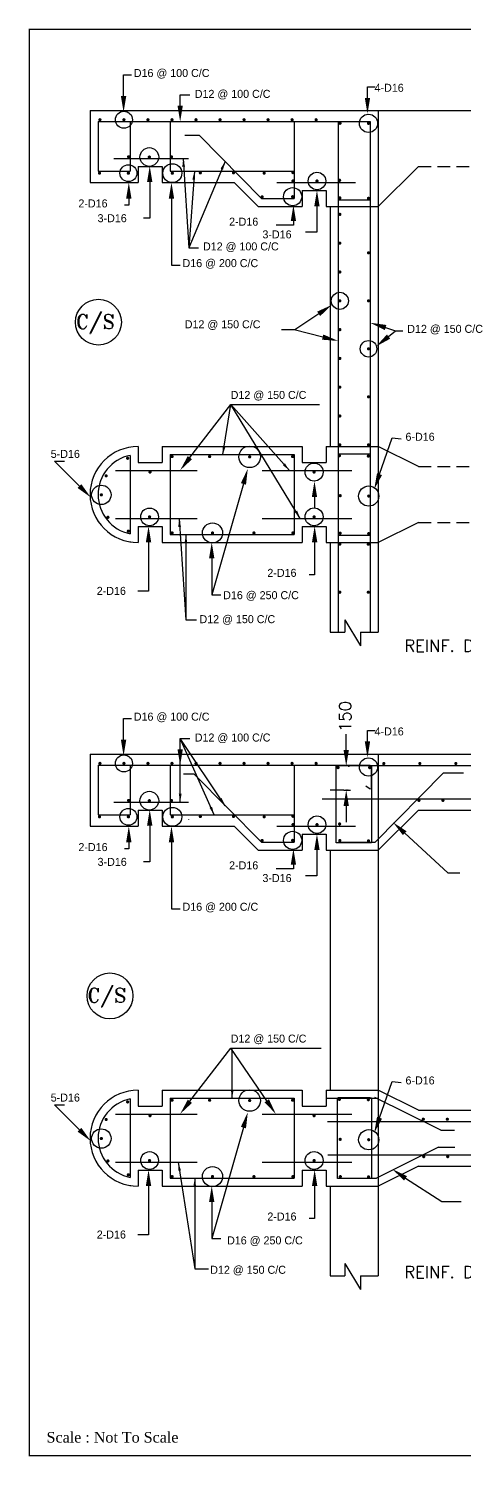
# Model space of a CAD drawing. Extents: x -377620 to 406987, y -326460 to -226264.
# Drawn here: x 148226 to 161290, y -272226 to -229398 of the extents above; entities that cross this region are included whole.
import ezdxf
from ezdxf.enums import TextEntityAlignment as Align

# ---------------------------------------------------------------- set-up
doc = ezdxf.new("R2010")
doc.units = 0
doc.header["$LTSCALE"] = 300
doc.header["$MEASUREMENT"] = 0
doc.linetypes.add('DASHED2', pattern=[9.525, 6.35, -3.175])
doc.layers.add('LINE', color=7, linetype='CONTINUOUS')
doc.styles.add('BIG', font='ROMANT.SHX')
doc.dimstyles.new('3', dxfattribs={"dimtxt": 225, "dimasz": 350, "dimexe": 100, "dimexo": 25, "dimgap": 9, "dimtad": 0, "dimdec": 0, "dimzin": 0, "dimdsep": 46, "dimtxsty": 'Standard', "dimcen": 0, "dimclrd": 5, "dimclre": 6, "dimclrt": 256, "dimadec": 0, "dimazin": 0, "dimtfac": 1, "dimtdec": 0, "dimtofl": 0, "dimtmove": 2, "dimatfit": 3, "dimfxl": 1, "dimtolj": 1, "dimtzin": 0, "dimarcsym": 0})

msp = doc.modelspace()

# ---------------------------------------------------------------- linework, layer by layer
at = {"layer": 'LINE', "color": 7}
for p, q in [((151073.1931, -231423.3908), (151073.1931, -230781.8628)), ((151073.1931, -230781.8628), (151308.17, -230781.8628)), ((158383.5908, -231147.0115), (158618.5677, -231147.0115)), ((158383.5908, -231475.5547), (158383.5908, -231147.0115)), ((152770.2495, -231381.7498), (153057.4439, -231381.7498)), ((152770.2495, -231710.2931), (152770.2495, -231381.7498)), ((150069.2721, -231854.336), (150069.2721, -234014.336)), ((150069.2721, -231854.336), (158751.8748, -231854.336)), ((158709.2721, -231854.336), (158709.2721, -247500.2118)), ((158751.8748, -231854.336), (179177.4268, -231854.336)), ((150309.2721, -232190.336), (150309.2721, -233678.336)), ((150309.2721, -232190.336), (158469.2721, -232190.336)), ((151269.2721, -232190.336), (151269.2721, -233678.336)), ((152469.2721, -232190.336), (152469.2721, -233678.336)), ((156189.2721, -232190.336), (156189.2721, -234494.336)), ((157509.2721, -232190.336), (157509.2721, -247500.2118)), ((158469.2721, -232190.336), (158469.2721, -247500.2118)), ((153348.0361, -232602.9451), (152914.1203, -232602.9451)), ((155208.6833, -234494.336), (153348.0361, -232602.9451)), ((150780.1989, -233294.336), (153020.6031, -233294.336)), ((150309.2721, -233678.336), (151269.2721, -233678.336)), ((151509.2721, -233534.336), (151509.2721, -234014.336)), ((151509.2721, -233534.336), (152229.2721, -233534.336)), ((152229.2721, -233534.336), (152229.2721, -234014.336)), ((152469.2721, -233678.336), (156189.2721, -233678.336)), ((158709.2721, -234734.336), (159909.2721, -233534.336)), ((150069.2721, -234014.336), (151509.2721, -234014.336)), ((150069.2721, -234014.336), (151509.2721, -234014.336)), ((151856.4499, -234000.4776), (151856.4499, -235085.4002)), ((152229.2721, -234014.336), (154389.2721, -234014.336)), ((152229.2721, -234014.336), (154389.2721, -234014.336)), ((155109.2721, -234734.336), (154389.2721, -234014.336)), ((155665.7361, -234014.336), (158026.0342, -234014.336)), ((156429.2721, -234254.336), (156429.2721, -234734.336)), ((156429.2721, -234254.336), (156549.2721, -234254.336)), ((156429.2721, -234254.336), (157149.2721, -234254.336)), ((157149.2721, -234254.336), (157149.2721, -234734.336)), ((151229.8444, -234694.1695), (151099.3017, -234694.1695)), ((151229.8444, -234496.0363), (151229.8444, -234694.1695)), ((152509.164, -234496.0363), (152509.164, -236493.8305)), ((155208.6833, -234494.336), (156189.2721, -234494.336)), ((157509.2721, -234535.0416), (158469.2721, -234535.0416)), ((151856.4499, -235085.4002), (151673.6899, -235085.4002)), ((155109.2721, -234734.336), (156429.2721, -234734.336)), ((156869.2941, -234730.7747), (156869.2941, -235502.7128)), ((157149.2721, -234734.336), (158709.2721, -234734.336)), ((157269.2721, -234734.336), (157269.2721, -241934.336)), ((156164.3627, -235294.0564), (155642.1917, -235294.0564)), ((156164.3627, -235174.1695), (156164.3627, -235294.0564)), ((156869.2941, -235502.7128), (156529.8827, -235502.7128)), ((153031.3353, -235972.1896), (153318.5295, -235972.1896)), ((152509.164, -236493.8305), (152770.2495, -236493.8305)), ((156921.5674, -237954.6936), (156210.4963, -238438.3354)), ((156210.4963, -238438.3354), (155809.7425, -238438.3354)), ((157041.3564, -238651.7269), (156186.9227, -238438.3354)), ((158926.9267, -238365.0875), (159227.9364, -238461.8853)), ((159016.7409, -238637.2399), (159227.9364, -238461.8853)), ((159227.9364, -238461.8853), (159440.1003, -238461.8853)), ((153060.7981, -242267.9055), (154283.7454, -240675.3258)), ((154283.7454, -240675.3258), (156942.2046, -240675.3258)), ((151509.2721, -241934.336), (151509.2721, -242414.336)), ((152229.2721, -241934.336), (156429.2721, -241934.336)), ((152229.2721, -241934.336), (152229.2721, -242414.336)), ((156429.2721, -241934.336), (156429.2721, -242414.336)), ((157149.2721, -241934.336), (158709.2721, -241934.336)), ((157149.2721, -241934.336), (157149.2721, -242414.336)), ((159909.2721, -242534.336), (158709.2721, -241934.336)), ((158745.1546, -242763.3886), (159127.264, -241675.4831)), ((159127.264, -241675.4831), (159397.8516, -241702.5144)), ((149750.0532, -243120.3088), (149007.2863, -242378.2964)), ((149007.2863, -242378.2964), (149304.9327, -242378.2964)), ((151269.2721, -242198.5809), (151269.2721, -244550.0911)), ((152469.2721, -242174.336), (156189.2721, -242174.336)), ((152469.2721, -242174.336), (152469.2721, -244574.336)), ((156189.2721, -242174.336), (156189.2721, -244574.336)), ((157509.2721, -242153.8602), (158469.2721, -242153.8602)), ((150833.701, -242654.336), (153281.0595, -242654.336)), ((151509.2721, -242414.336), (152229.2721, -242414.336)), ((155222.765, -242654.336), (157912.8365, -242654.336)), ((156429.2721, -242414.336), (157149.2721, -242414.336)), ((156429.2721, -242414.336), (156549.2721, -242414.336)), ((154665.8718, -243056.0426), (153715.5113, -246378.9258)), ((156795.5653, -243450.2025), (156795.5653, -243787.8359)), ((150833.701, -244094.336), (153281.0595, -244094.336)), ((155222.765, -244094.336), (157912.8365, -244094.336)), ((151509.2721, -244334.336), (151509.2721, -244814.336)), ((151509.2721, -244334.336), (152229.2721, -244334.336)), ((152229.2721, -244334.336), (152229.2721, -244814.336)), ((156429.2721, -244334.336), (156429.2721, -244814.336)), ((156429.2721, -244334.336), (157149.2721, -244334.336)), ((156429.2721, -244334.336), (156549.2721, -244334.336)), ((157149.2721, -244334.336), (157149.2721, -244814.336)), ((159909.2721, -244214.336), (158709.2721, -244814.336)), ((151269.2721, -244794.1951), (151269.2721, -244814.336)), ((151821.3978, -244804.5486), (151821.3978, -246270.8006)), ((152229.2721, -244814.336), (156429.2721, -244814.336)), ((152469.2721, -244574.336), (156189.2721, -244574.336)), ((156800.2102, -244804.5486), (156800.2102, -245784.2375)), ((157149.2721, -244814.336), (158709.2721, -244814.336)), ((157269.2721, -244814.336), (157269.2721, -247500.2118)), ((157509.2721, -244589.3938), (158469.2721, -244589.3938)), ((153715.5113, -245291.1114), (153715.5113, -246378.9258)), ((156800.2102, -245784.2375), (156637.8576, -245784.2375)), ((151821.3978, -246270.8006), (151496.6926, -246270.8006)), ((153715.5113, -246378.9258), (153986.099, -246378.9258)), ((157269.2721, -247500.2118), (157707.1537, -247500.2118)), ((157707.1537, -247133.7125), (157707.1537, -247500.2118)), ((157707.1537, -247133.7125), (158172.5453, -247908.5772)), ((158172.5453, -247500.2118), (158172.5453, -247908.5772)), ((158172.5453, -247500.2118), (158709.2721, -247500.2118)), ((151073.1931, -250729.4007), (151073.1931, -250087.8727)), ((151073.1931, -250087.8727), (151308.17, -250087.8727)), ((158383.5908, -250453.0214), (158618.5677, -250453.0214)), ((158383.5908, -250781.5647), (158383.5908, -250453.0214)), ((152770.2495, -251016.3031), (152770.2495, -250687.7598)), ((152770.2495, -250687.7598), (153057.4439, -250687.7598)), ((157747.6038, -251037.6047), (157747.6038, -250557.6047)), ((150069.2721, -251160.3459), (158751.8748, -251160.3459)), ((150069.2721, -251160.3459), (150069.2721, -253320.3459)), ((158709.2721, -251160.3459), (158709.2721, -266806.2218)), ((158751.8748, -251160.3459), (179177.4268, -251160.3459)), ((150309.2721, -251496.3459), (150309.2721, -252984.3459)), ((150309.2721, -251496.3459), (158469.2721, -251496.3459)), ((151269.2721, -251496.3459), (151269.2721, -252984.3459)), ((152469.2721, -251496.3459), (152469.2721, -252984.3459)), ((153185.6827, -251765.6983), (152865.5431, -251765.6983)), ((155208.6833, -253800.3459), (153185.6827, -251765.6983)), ((156189.2721, -251496.3459), (156189.2721, -253800.3459)), ((157800.7739, -251502.1876), (179177.4268, -251496.3459)), ((158500.7937, -252225.6752), (158500.7937, -251502.1876)), ((158609.8608, -253800.3459), (160663.6986, -251721.125)), ((160663.6986, -251721.125), (161262.3746, -251721.125)), ((157674.3256, -252237.6047), (157267.6038, -252237.6047)), ((157674.3256, -252237.6047), (157875.7159, -252237.6047)), ((158469.2721, -252216.3459), (158336.2043, -252124.0921)), ((150780.1989, -252600.3459), (153020.6031, -252600.3459)), ((157030.1697, -252504.3459), (180777.7739, -252504.3459)), ((150309.2721, -252984.3459), (151269.2721, -252984.3459)), ((151509.2721, -252840.3459), (152229.2721, -252840.3459)), ((151509.2721, -252840.3459), (151509.2721, -253320.3459)), ((152229.2721, -252840.3459), (152229.2721, -253320.3459)), ((152469.2721, -252984.3459), (156189.2721, -252984.3459)), ((153020.8201, -253111.7802), (153020.8201, -253120.7331)), ((157747.6038, -252717.6047), (157747.6038, -253197.6047)), ((158709.2721, -254040.3459), (159909.2721, -252840.3459)), ((159909.2721, -252840.3459), (178005.2721, -252840.3459)), ((150069.2721, -253320.3459), (151509.2721, -253320.3459)), ((150069.2721, -253320.3459), (151509.2721, -253320.3459)), ((151856.4499, -253306.4875), (151856.4499, -254391.4101)), ((152229.2721, -253320.3459), (154389.2721, -253320.3459)), ((152229.2721, -253320.3459), (154389.2721, -253320.3459)), ((155109.2721, -254040.3459), (154389.2721, -253320.3459)), ((155665.7361, -253320.3459), (158026.0342, -253320.3459)), ((159500.8841, -253530.9732), (160795.4349, -254722.7789)), ((151229.8444, -253802.0463), (151229.8444, -254000.1795)), ((152509.164, -253802.0463), (152509.164, -255799.8405)), ((155208.6833, -253800.3459), (156189.2721, -253800.3459)), ((156429.2721, -253560.3459), (157149.2721, -253560.3459)), ((156429.2721, -253560.3459), (156549.2721, -253560.3459)), ((156429.2721, -253560.3459), (156429.2721, -254040.3459)), ((157149.2721, -253560.3459), (157149.2721, -254040.3459)), ((157509.2721, -253800.3459), (158609.8608, -253800.3459)), ((151229.8444, -254000.1795), (151099.3017, -254000.1795)), ((151856.4499, -254391.4101), (151673.6899, -254391.4101)), ((155109.2721, -254040.3459), (156429.2721, -254040.3459)), ((156869.2941, -254036.7847), (156869.2941, -254808.7228)), ((157149.2721, -254040.3459), (158709.2721, -254040.3459)), ((157269.2721, -254040.3459), (157269.2721, -261240.3459)), ((156164.3627, -254600.0663), (155642.1917, -254600.0663)), ((156164.3627, -254480.1795), (156164.3627, -254600.0663)), ((156869.2941, -254808.7228), (156529.8827, -254808.7228)), ((160795.4349, -254722.7789), (161150.8184, -254722.7789)), ((152509.164, -255799.8405), (152770.2495, -255799.8405)), ((153060.7981, -261573.9155), (154283.7454, -259981.3358)), ((155365.2532, -261558.7333), (154283.7454, -259981.3358)), ((154283.7454, -259981.3358), (156995.6402, -259981.3358)), ((151509.2721, -261240.3459), (151509.2721, -261720.3459)), ((152229.2721, -261240.3459), (156429.2721, -261240.3459)), ((152229.2721, -261240.3459), (152229.2721, -261720.3459)), ((156429.2721, -261240.3459), (156429.2721, -261720.3459)), ((157149.2721, -261240.3459), (158709.2721, -261240.3459)), ((157149.2721, -261240.3459), (157149.2721, -261720.3459)), ((159909.2721, -261840.3459), (158709.2721, -261240.3459)), ((158745.1546, -262069.3985), (159127.264, -260981.493)), ((159127.264, -260981.493), (159397.8516, -261008.5243)), ((151269.2721, -261504.5908), (151269.2721, -263856.101)), ((152469.2721, -261480.3459), (156189.2721, -261480.3459)), ((152469.2721, -261480.3459), (152469.2721, -263880.3459)), ((156189.2721, -261480.3459), (156189.2721, -263880.3459)), ((157149.2721, -261480.3459), (158709.2721, -261480.3459)), ((157509.2721, -261459.8702), (158469.2721, -261459.8702)), ((160581.1056, -262444.5908), (158601.9408, -261455.0084)), ((149750.0532, -262426.3187), (149007.2863, -261684.3063)), ((149007.2863, -261684.3063), (149304.9327, -261684.3063)), ((150833.701, -261960.3459), (153281.0595, -261960.3459)), ((151509.2721, -261720.3459), (152229.2721, -261720.3459)), ((155222.765, -261960.3459), (157912.8365, -261960.3459)), ((156429.2721, -261720.3459), (157149.2721, -261720.3459)), ((156429.2721, -261720.3459), (156549.2721, -261720.3459)), ((159909.2721, -261840.3459), (178005.2721, -261840.3459)), ((154665.8718, -262362.0525), (153715.5113, -265684.9357)), ((157185.0379, -262176.3459), (180226.628, -262176.3459)), ((160581.1056, -262444.5908), (160995.0388, -262444.5908)), ((160514.4472, -262949.4302), (158652.6158, -263880.3459)), ((160514.4472, -262949.4302), (161004.3199, -262949.4302)), ((157197.2192, -263184.3459), (180232.8432, -263184.3459)), ((150833.701, -263400.3459), (153281.0595, -263400.3459)), ((151509.2721, -263640.3459), (152229.2721, -263640.3459)), ((151509.2721, -263640.3459), (151509.2721, -264120.3459)), ((152229.2721, -263640.3459), (152229.2721, -264120.3459)), ((155222.765, -263400.3459), (157912.8365, -263400.3459)), ((156429.2721, -263640.3459), (157149.2721, -263640.3459)), ((156429.2721, -263640.3459), (156549.2721, -263640.3459)), ((156429.2721, -263640.3459), (156429.2721, -264120.3459)), ((157149.2721, -263640.3459), (157149.2721, -264120.3459)), ((159909.2721, -263520.3459), (158709.2721, -264120.3459)), ((159909.2721, -263520.3459), (178005.2721, -263520.3459)), ((151269.2721, -264100.2051), (151269.2721, -264120.3459)), ((151821.3978, -264110.5585), (151821.3978, -265576.8105)), ((152229.2721, -264120.3459), (156429.2721, -264120.3459)), ((152469.2721, -263880.3459), (156189.2721, -263880.3459)), ((156800.2102, -264110.5585), (156800.2102, -265090.2474)), ((157149.2721, -264120.3459), (158709.2721, -264120.3459)), ((157269.2721, -264120.3459), (157269.2721, -266806.2218)), ((157509.2721, -263880.3459), (158652.6158, -263880.3459)), ((159526.0869, -263883.7396), (160608.9409, -264581.8482)), ((153715.5113, -264597.1214), (153715.5113, -265684.9357)), ((160608.9409, -264581.8482), (161192.2184, -264581.8482)), ((156800.2102, -265090.2474), (156637.8576, -265090.2474)), ((151821.3978, -265576.8105), (151496.6926, -265576.8105)), ((153715.5113, -265684.9357), (153986.099, -265684.9357)), ((157269.2721, -266806.2218), (157707.1537, -266806.2218)), ((157707.1537, -266439.7225), (158172.5453, -267214.5872)), ((157707.1537, -266439.7225), (157707.1537, -266806.2218)), ((158172.5453, -266806.2218), (158709.2721, -266806.2218)), ((158172.5453, -266806.2218), (158172.5453, -267214.5872))]:
    msp.add_line(p, q, dxfattribs=at)
at = {"layer": 'LINE', "color": 7, "linetype": 'DASHED2', "ltscale": 0.2}
for p, q in [((159909.2721, -233534.336), (178005.2721, -233534.336)), ((159909.2721, -242534.336), (178005.2721, -242534.336)), ((159909.2721, -244214.336), (178005.2721, -244214.336))]:
    msp.add_line(p, q, dxfattribs=at)
at = {"layer": 'LINE', "color": 7, "lineweight": 40, "const_width": 42.8247}
msp.add_lwpolyline([(148247, -272204.82), (208752.2, -272204.82), (208752.2, -229419), (148247, -229419)], close=True, dxfattribs=at)
at = {"layer": 'LINE', "color": 7, "const_width": 48}
for points in [[(150340.3862, -232132.9723, 1), (150388.3862, -232132.9723, 1)], [(151060.3862, -232132.9723, 1), (151108.3862, -232132.9723, 1)], [(151780.3862, -232132.9723, 1), (151828.3862, -232132.9723, 1)], [(152500.3862, -232132.9723, 1), (152548.3862, -232132.9723, 1)], [(153220.3862, -232132.9723, 1), (153268.3862, -232132.9723, 1)], [(153940.3862, -232132.9723, 1), (153988.3862, -232132.9723, 1)], [(154660.3862, -232132.9723, 1), (154708.3862, -232132.9723, 1)], [(155380.3862, -232132.9723, 1), (155428.3862, -232132.9723, 1)], [(156100.3862, -232132.9723, 1), (156148.3862, -232132.9723, 1)], [(156820.3862, -232132.9723, 1), (156868.3862, -232132.9723, 1)], [(157537.2691, -232239.2629, 1), (157585.2691, -232239.2629, 1)], [(158391.0677, -232239.2629, 1), (158439.0677, -232239.2629, 1)], [(151200.3205, -233244.297, 1), (151248.3205, -233244.297, 1)], [(151821.3843, -233251.1149, 1), (151869.3843, -233251.1149, 1)], [(152483.3971, -233244.297, 1), (152531.3971, -233244.297, 1)], [(150326.7364, -233735.189, 1), (150374.7364, -233735.189, 1)], [(151193.4956, -233735.189, 1), (151241.4956, -233735.189, 1)], [(152510.6964, -233735.189, 1), (152558.6964, -233735.189, 1)], [(153349.4189, -233726.6448, 1), (153397.4189, -233726.6448, 1)], [(154345.0255, -233726.6448, 1), (154393.0255, -233726.6448, 1)], [(155261.6331, -233734.6376, 1), (155309.6331, -233734.6376, 1)], [(156125.7297, -233718.6521, 1), (156173.7297, -233718.6521, 1)], [(156128.1957, -233969.9495, 1), (156176.1957, -233969.9495, 1)], [(156846.8148, -233969.9495, 1), (156894.8148, -233969.9495, 1)], [(157524.3702, -233949.4384, 1), (157572.3702, -233949.4384, 1)], [(155200.5002, -234445.6301, 1), (155248.5002, -234445.6301, 1)], [(156115.8364, -234442.3642, 1), (156163.8364, -234442.3642, 1)], [(157532.238, -234478.0086, 1), (157580.238, -234478.0086, 1)], [(158391.35, -234489.3345, 1), (158439.35, -234489.3345, 1)], [(157532.238, -234971.4793, 1), (157580.238, -234971.4793, 1)], [(157532.238, -235835.4793, 1), (157580.238, -235835.4793, 1)], [(158391.35, -236123.4793, 1), (158439.35, -236123.4793, 1)], [(157532.238, -236699.4793, 1), (157580.238, -236699.4793, 1)], [(157532.238, -237563.4793, 1), (157580.238, -237563.4793, 1)], [(158391.35, -237563.4793, 1), (158439.35, -237563.4793, 1)], [(157532.238, -238427.4793, 1), (157580.238, -238427.4793, 1)], [(158391.35, -239003.4793, 1), (158439.35, -239003.4793, 1)], [(157532.238, -239291.4793, 1), (157580.238, -239291.4793, 1)], [(157532.238, -240155.4793, 1), (157580.238, -240155.4793, 1)], [(158391.35, -240443.4793, 1), (158439.35, -240443.4793, 1)], [(157532.238, -241019.4793, 1), (157580.238, -241019.4793, 1)], [(157532.238, -241883.4793, 1), (157580.238, -241883.4793, 1)], [(158391.35, -241883.4793, 1), (158439.35, -241883.4793, 1)], [(151171.1601, -242286.6449, 1), (151219.1601, -242286.6449, 1)], [(152502.7748, -242235.5744, 1), (152550.7748, -242235.5744, 1)], [(153627.6877, -242235.5744, 1), (153675.6877, -242235.5744, 1)], [(154828.8655, -242245.0981, 1), (154876.8655, -242245.0981, 1)], [(156115.8422, -242235.5744, 1), (156163.8422, -242235.5744, 1)], [(157517.6407, -242210.9829, 1), (157565.6407, -242210.9829, 1)], [(158385.7354, -242220.9144, 1), (158433.7354, -242220.9144, 1)], [(150528.33, -242814.8874, 1), (150576.33, -242814.8874, 1)], [(151841.5383, -242699.9534, 1), (151889.5383, -242699.9534, 1)], [(156759.5862, -242700.1223, 1), (156807.5862, -242700.1223, 1)], [(150383.1748, -243384.5609, 1), (150431.1748, -243384.5609, 1)], [(157542.0942, -243408.5497, 1), (157590.0942, -243408.5497, 1)], [(158397.9622, -243420.7639, 1), (158445.9622, -243420.7639, 1)], [(150580.171, -244057.8112, 1), (150628.171, -244057.8112, 1)], [(151828.8404, -244044.5708, 1), (151876.8404, -244044.5708, 1)], [(156759.5862, -244043.6915, 1), (156807.5862, -244043.6915, 1)], [(151191.8964, -244472.119, 1), (151239.8964, -244472.119, 1)], [(152504.6441, -244526.9973, 1), (152552.6441, -244526.9973, 1)], [(153714.5453, -244526.9973, 1), (153762.5453, -244526.9973, 1)], [(154957.5946, -244526.9973, 1), (155005.5946, -244526.9973, 1)], [(156126.0607, -244526.9973, 1), (156174.0607, -244526.9973, 1)], [(157542.0942, -244535.1135, 1), (157590.0942, -244535.1135, 1)], [(158397.9622, -244547.3278, 1), (158445.9622, -244547.3278, 1)], [(157532.238, -244864.9099, 1), (157580.238, -244864.9099, 1)], [(158385.1716, -244864.9099, 1), (158433.1716, -244864.9099, 1)], [(157532.238, -246304.9099, 1), (157580.238, -246304.9099, 1)], [(158385.1716, -246304.9099, 1), (158433.1716, -246304.9099, 1)], [(150340.3862, -251438.9822, 1), (150388.3862, -251438.9822, 1)], [(151060.3862, -251438.9822, 1), (151108.3862, -251438.9822, 1)], [(151780.3862, -251438.9822, 1), (151828.3862, -251438.9822, 1)], [(152500.3862, -251438.9822, 1), (152548.3862, -251438.9822, 1)], [(153220.3862, -251438.9822, 1), (153268.3862, -251438.9822, 1)], [(153940.3862, -251438.9822, 1), (153988.3862, -251438.9822, 1)], [(154660.3862, -251438.9822, 1), (154708.3862, -251438.9822, 1)], [(155380.3862, -251438.9822, 1), (155428.3862, -251438.9822, 1)], [(156100.3862, -251438.9822, 1), (156148.3862, -251438.9822, 1)], [(156820.3862, -251438.9822, 1), (156868.3862, -251438.9822, 1)], [(158848.7457, -251443.7224, 1), (158896.7457, -251443.7224, 1)], [(159928.7457, -251443.7224, 1), (159976.7457, -251443.7224, 1)], [(161008.7457, -251443.7224, 1), (161056.7457, -251443.7224, 1)], [(157476.9928, -251564.1232, 1), (157524.9928, -251564.1232, 1)], [(158425.9026, -251564.1232, 1), (158473.9026, -251564.1232, 1)], [(151200.3205, -252550.3069, 1), (151248.3205, -252550.3069, 1)], [(151821.3843, -252557.1248, 1), (151869.3843, -252557.1248, 1)], [(152483.3971, -252550.3069, 1), (152531.3971, -252550.3069, 1)], [(159901.9335, -252547.1433, 1), (159949.9335, -252547.1433, 1)], [(160621.9335, -252547.1433, 1), (160669.9335, -252547.1433, 1)], [(150326.7364, -253041.1989, 1), (150374.7364, -253041.1989, 1)], [(151193.4956, -253041.1989, 1), (151241.4956, -253041.1989, 1)], [(152510.6964, -253041.1989, 1), (152558.6964, -253041.1989, 1)], [(153349.4189, -253032.6548, 1), (153397.4189, -253032.6548, 1)], [(154345.0255, -253032.6548, 1), (154393.0255, -253032.6548, 1)], [(155261.6331, -253040.6475, 1), (155309.6331, -253040.6475, 1)], [(156125.7297, -253024.662, 1), (156173.7297, -253024.662, 1)], [(156128.1957, -253275.9595, 1), (156176.1957, -253275.9595, 1)], [(156846.8148, -253275.9595, 1), (156894.8148, -253275.9595, 1)], [(157524.3702, -253255.4483, 1), (157572.3702, -253255.4483, 1)], [(155200.5002, -253751.64, 1), (155248.5002, -253751.64, 1)], [(156115.8364, -253748.3742, 1), (156163.8364, -253748.3742, 1)], [(157532.238, -253751.2617, 1), (157580.238, -253751.2617, 1)], [(158391.35, -253762.5876, 1), (158439.35, -253762.5876, 1)], [(151171.1601, -261592.6549, 1), (151219.1601, -261592.6549, 1)], [(152502.7748, -261541.5844, 1), (152550.7748, -261541.5844, 1)], [(153627.6877, -261541.5844, 1), (153675.6877, -261541.5844, 1)], [(154828.8655, -261551.108, 1), (154876.8655, -261551.108, 1)], [(156115.8422, -261541.5844, 1), (156163.8422, -261541.5844, 1)], [(157517.6407, -261516.9929, 1), (157565.6407, -261516.9929, 1)], [(158385.7354, -261526.9243, 1), (158433.7354, -261526.9243, 1)], [(150528.33, -262120.8974, 1), (150576.33, -262120.8974, 1)], [(151841.5383, -262005.9633, 1), (151889.5383, -262005.9633, 1)], [(156759.5862, -262006.1322, 1), (156807.5862, -262006.1322, 1)], [(160033.4127, -262111.1952, 1), (160081.4127, -262111.1952, 1)], [(160753.4127, -262111.1952, 1), (160801.4127, -262111.1952, 1)], [(150383.1748, -262690.5709, 1), (150431.1748, -262690.5709, 1)], [(157542.0942, -262714.5596, 1), (157590.0942, -262714.5596, 1)], [(158397.9622, -262726.7739, 1), (158445.9622, -262726.7739, 1)], [(150580.171, -263363.8211, 1), (150628.171, -263363.8211, 1)], [(151828.8404, -263350.5808, 1), (151876.8404, -263350.5808, 1)], [(156759.5862, -263349.7015, 1), (156807.5862, -263349.7015, 1)], [(160045.8999, -263233.9039, 1), (160093.8999, -263233.9039, 1)], [(160765.8999, -263233.9039, 1), (160813.8999, -263233.9039, 1)], [(151191.8964, -263778.129, 1), (151239.8964, -263778.129, 1)], [(152504.6441, -263833.0072, 1), (152552.6441, -263833.0072, 1)], [(153714.5453, -263833.0072, 1), (153762.5453, -263833.0072, 1)], [(154957.5946, -263833.0072, 1), (155005.5946, -263833.0072, 1)], [(156126.0607, -263833.0072, 1), (156174.0607, -263833.0072, 1)], [(157546.1752, -263832.9697, 1), (157594.1752, -263832.9697, 1)], [(158393.8812, -263841.107, 1), (158441.8812, -263841.107, 1)]]:
    msp.add_lwpolyline(points, format="xyb", close=True, dxfattribs=at)
at = {"layer": 'LINE', "color": 7}
for points in [[(157448.3057, -251502.1876), (158500.7937, -251502.1876), (158500.7937, -253817.3477), (157448.3057, -253817.3477)], [(157486.1689, -261464.9639), (158502.3635, -261464.9639), (158502.3635, -263888.6471), (157486.1689, -263888.6471)]]:
    msp.add_lwpolyline(points, close=True, dxfattribs=at)
for centre, radius in [((151084.3862, -232132.9723), 255.3545), ((158415.0677, -232239.2629), 274.0143), ((151845.3843, -233251.1149), 280.9358), ((151217.4956, -233735.189), 254.0856), ((152534.6964, -233735.189), 283.9918), ((156870.8148, -233969.9495), 263.4805), ((156139.8364, -234442.3642), 272.786), ((150319.5225, -238205.2848), 687.184), ((157556.238, -237563.4793), 257.2735), ((158415.35, -239003.4793), 246.8165), ((154852.8655, -242245.0981), 322.4185), ((156783.5862, -242700.1223), 270.455), ((150407.1748, -243384.5609), 291.1217), ((158421.9622, -243420.7639), 302.767), ((151852.8404, -244044.5708), 266.2038), ((156783.5862, -244043.6915), 269.5492), ((153738.5453, -244526.9973), 301.9611), ((151084.3862, -251438.9822), 255.3545), ((158415.0677, -251545.2729), 274.0143), ((151845.3843, -252557.1248), 280.9358), ((151217.4956, -253041.1989), 254.0856), ((152534.6964, -253041.1989), 283.9918), ((156870.8148, -253275.9595), 263.4805), ((156139.8364, -253748.3742), 272.786), ((150664.5343, -258412.2438), 687.184), ((154852.8655, -261551.108), 322.4185), ((150407.1748, -262690.5709), 291.1217), ((158421.9622, -262726.7739), 302.767), ((151852.8404, -263350.5808), 266.2038), ((156783.5862, -263349.7015), 269.5492), ((153738.5453, -263833.0072), 301.9611)]:
    msp.add_circle(centre, radius, dxfattribs=at)
for centre, radius, start, end in [((151509.2721, -243374.336), 1440, 90, 270), ((151509.2721, -243374.336), 1200, 101.53695903, 258.46304097), ((151509.2721, -262680.3459), 1440, 90, 270), ((151509.2721, -262680.3459), 1200, 101.53695903, 258.46304097)]:
    msp.add_arc(centre, radius, start, end, dxfattribs=at)
for p in [(157825.4735, -251517.6047), (157747.6038, -252237.6047), (157794.3256, -252237.6047)]:
    msp.add_point(p, dxfattribs=at)
for points in [[(151153.1931, -231423.3908), (150993.1931, -231423.3908), (151073.1931, -231903.3908)], [(158463.5908, -231475.5547), (158303.5908, -231475.5547), (158383.5908, -231955.5547)], [(152850.2495, -231710.2931), (152690.2495, -231710.2931), (152770.2495, -232190.2931)], [(151776.4499, -234000.4776), (151936.4499, -234000.4776), (151856.4499, -233520.4776)], [(151149.8444, -234496.0363), (151309.8444, -234496.0363), (151229.8444, -234016.0363)], [(152429.164, -234496.0363), (152589.164, -234496.0363), (152509.164, -234016.0363)], [(156789.2941, -234730.7747), (156949.2941, -234730.7747), (156869.2941, -234250.7747)], [(156084.3627, -235174.1695), (156244.3627, -235174.1695), (156164.3627, -234694.1695)], [(156876.5754, -237888.5444), (156966.5594, -238020.8429), (157318.4627, -237684.7415)], [(158903.0662, -238441.4463), (158950.7872, -238288.7286), (158468.7735, -238221.9244)], [(157060.7407, -238574.1109), (157021.9721, -238729.3429), (157507.0527, -238768.0327)], [(159066.0145, -238700.2646), (158967.4674, -238574.2152), (158638.5927, -238932.8814)], [(153124.2487, -242316.6295), (152997.3475, -242219.1816), (152768.4546, -242648.6091)], [(154588.9558, -243034.0442), (154742.7878, -243078.0409), (154797.8619, -242594.5465)], [(158820.6342, -242789.8996), (158669.675, -242736.8776), (158586.0887, -243216.2661)], [(149806.5929, -243063.7115), (149693.5134, -243176.9061), (150089.6368, -243459.5475)], [(156715.5653, -243450.2025), (156875.5653, -243450.2025), (156795.5653, -242970.2025)], [(151741.3978, -244804.5486), (151901.3978, -244804.5486), (151821.3978, -244324.5486)], [(156720.2102, -244804.5486), (156880.2102, -244804.5486), (156800.2102, -244324.5486)], [(153635.5113, -245291.1114), (153795.5113, -245291.1114), (153715.5113, -244811.1114)], [(151153.1931, -250729.4007), (150993.1931, -250729.4007), (151073.1931, -251209.4007)], [(158463.5908, -250781.5647), (158303.5908, -250781.5647), (158383.5908, -251261.5647)], [(152850.2495, -251016.3031), (152690.2495, -251016.3031), (152770.2495, -251496.3031)], [(157667.6038, -251037.6047), (157827.6038, -251037.6047), (157747.6038, -251517.6047)], [(157667.6038, -252717.6047), (157827.6038, -252717.6047), (157747.6038, -252237.6047)], [(151776.4499, -253306.4875), (151936.4499, -253306.4875), (151856.4499, -252826.4875)], [(151149.8444, -253802.0463), (151309.8444, -253802.0463), (151229.8444, -253322.0463)], [(152429.164, -253802.0463), (152589.164, -253802.0463), (152509.164, -253322.0463)], [(159446.6994, -253589.8291), (159555.0688, -253472.1173), (159147.7486, -253205.8651)], [(156789.2941, -254036.7847), (156949.2941, -254036.7847), (156869.2941, -253556.7847)], [(156084.3627, -254480.1795), (156244.3627, -254480.1795), (156164.3627, -254000.1795)], [(153124.2487, -261622.6394), (152997.3475, -261525.1915), (152768.4546, -261954.6191)], [(155431.2342, -261513.4949), (155299.2723, -261603.9717), (155636.6836, -261954.6191)], [(154588.9558, -262340.0542), (154742.7878, -262384.0509), (154797.8619, -261900.5564)], [(158820.6342, -262095.9095), (158669.675, -262042.8876), (158586.0887, -262522.276)], [(149806.5929, -262369.7215), (149693.5134, -262482.916), (150089.6368, -262765.5575)], [(151741.3978, -264110.5585), (151901.3978, -264110.5585), (151821.3978, -263630.5585)], [(156720.2102, -264110.5585), (156880.2102, -264110.5585), (156800.2102, -263630.5585)], [(159480.5813, -263949.5366), (159571.5924, -263817.9425), (159131.3047, -263610.7064)], [(153635.5113, -264597.1214), (153795.5113, -264597.1214), (153715.5113, -264117.1214)]]:
    msp.add_solid(points, dxfattribs=at)

# ---------------------------------------------------------------- texts
for s, p in [('D16 @ 100 C/C', (151379.6513, -230850.4866)), ('D12 @ 100 C/C', (153207.2508, -231476.4556)), (' 4-D16', (158507.2891, -231293.8814)), (' 2-D16 ', (149630.3776, -234762.7933)), (' 3-D16 ', (150204.7659, -235206.1879)), (' 2-D16 ', (154147.159, -235310.516)), (' 3-D16 ', (155145.8808, -235691.3976)), ('D12 @ 100 C/C', (153453.6097, -236051.673)), ('D16 @ 200 C/C', (152839.501, -236553.2188)), ('D12 @ 150 C/C', (152906.7235, -238388.0154)), ('D12 @ 150 C/C', (159576.4976, -238524.5948)), ('D12 @ 150 C/C', (154284.0907, -240507.2828)), ('6-D16', (159523.2723, -241761.9767)), ('5-D16 ', (148889.178, -242275.5709)), ('2-D16 ', (155383.2813, -245843.6998)), ('2-D16 ', (150269.175, -246384.3253)), ('D16 @ 250 C/C', (154058.69, -246513.0416)), ('D12 @ 150 C/C', (153348.0232, -247232.6)), ('D16 @ 100 C/C', (151379.6513, -250156.4965)), ('D12 @ 100 C/C', (153207.2508, -250782.4656)), (' 4-D16', (158507.2891, -250599.8913)), (' 2-D16 ', (149630.3776, -254068.8032)), (' 3-D16 ', (150204.7659, -254512.1979)), (' 2-D16 ', (154147.159, -254616.526)), (' 3-D16 ', (155145.8808, -254997.4075)), ('D16 @ 200 C/C', (152839.501, -255859.2287)), ('D12 @ 150 C/C', (154284.0907, -259813.2927)), ('6-D16', (159523.2723, -261067.9866)), ('5-D16 ', (148889.178, -261581.5808)), ('2-D16 ', (155383.2813, -265149.7098)), ('2-D16 ', (150269.175, -265690.3352)), ('D16 @ 250 C/C', (154175.517, -265865.7064)), ('D12 @ 150 C/C', (153670.9281, -266747.9165))]:
    msp.add_text(s, height=240, dxfattribs=at).set_placement(p)
at = {"layer": 'LINE', "color": 7, "style": 'BIG'}
for s, height, p in [('C/S', 425, (149642.5973, -238401.68)), ('REINF. DETAILS OF EXTENDED PIER/ABUTMENT AND HEAD WALL', 360, (159487.9454, -248090.2134)), ('C/S', 425, (149987.6091, -258608.639)), ('REINF. DETAILS OF EXTENDED PIER/ABUTMENT AND HEAD WALL', 360, (159487.9454, -266874.8056))]:
    msp.add_text(s, height=height, dxfattribs=at).set_placement(p)
msp.add_text('150', height=360, rotation=90, dxfattribs=at).set_placement((157716.5387, -250032.3805), align=Align.MIDDLE_CENTER)
at = {"layer": 'LINE', "color": 7, "insert": (150741.5636, -271817.3038), "char_height": 318.399938, "width": 23569.937769, "attachment_point": 8}
msp.add_mtext('{\\fTimes New Roman|b0|i0|c0|p18;Scale : Not To Scale}', dxfattribs=at)

# ---------------------------------------------------------------- leaders
at = {"layer": 'LINE', "color": 7}
for points in [[(152859.1719, -233294.336), (153031.3353, -235972.1896)], [(154115.5173, -233383.1074), (153031.3353, -235972.1896)], [(153194.6647, -233678.336), (153031.3353, -235972.1896)], [(154048.9823, -242174.336), (154283.7454, -240675.3258)], [(156045.9043, -242654.336), (154283.7454, -240675.3258)], [(156370.9232, -244094.336), (154283.7454, -240675.3258)], [(152737.1097, -244094.336), (152943.2673, -247129.816)], [(152943.2673, -244574.336), (152943.2673, -247129.816), (153260.0324, -247129.816)], [(152770.2495, -252600.3459), (152770.2495, -250687.7598)], [(153789.2894, -252984.3459), (152770.2495, -250687.7598)], [(154117.4982, -252709.1608), (152770.2495, -250687.7598)], [(154329.2721, -261480.3459), (154329.2721, -259981.3358)], [(152713.0204, -263400.3459), (153206.5357, -266600.7184)], [(153206.5357, -263880.3459), (153206.5357, -266600.7184), (153616.4024, -266600.7184)]]:
    msp.add_leader(points, dimstyle='3', override={"dimtxt": 300, "dimasz": 250, "dimclrd": 7, "dimclre": 7, "dimclrt": 7}, dxfattribs=at)

doc.saveas('drawing.dxf')
